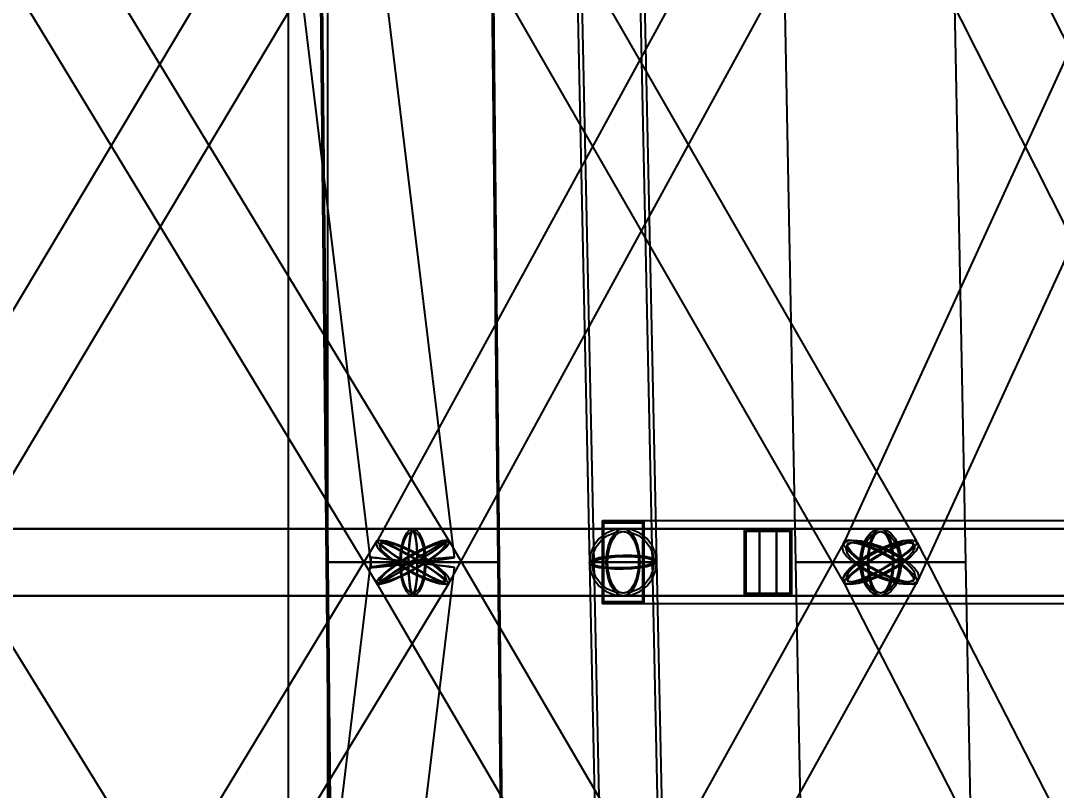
# Model space of a CAD drawing. Header units: millimetres. Extents: x -123812 to 252100, y -3000 to 639000.
# Drawn here: x 663 to 6923, y 423622 to 428275 of the extents above; entities that cross this region are included whole.
import ezdxf

# ---------------------------------------------------------------- set-up
doc = ezdxf.new("R2010")
doc.units = ezdxf.units.MM
for name, color, linetype, lineweight in [('D-STR-CORE', 7, 'Continuous', 25), ('D-STR-DIM', 7, 'Continuous', 13), ('D-STR-STRC', 7, 'Continuous', 25)]:
    doc.layers.add(name, color=color, linetype=linetype, lineweight=lineweight)
doc.styles.add('OpenSansCondensed-Light', font='OpenSansCondensed-Light.ttf')
doc.styles.add('TOWER_UNICODE', font='Arial Unicode.ttf')
doc.dimstyles.new('EZDXF', dxfattribs={"dimtxt": 0.25, "dimasz": 0.175, "dimexe": 0.375, "dimexo": 0.125, "dimgap": 0.1, "dimtad": 1, "dimlfac": 100, "dimzin": 12, "dimdsep": 46, "dimtxsty": 'OpenSansCondensed-Light', "dimblk": 'ARCHTICK', "dimcen": 2.5, "dimazin": 3, "dimtfac": 0.5, "dimtmove": 2, "dimatfit": 3})

# ---------------------------------------------------------------- blocks, each defined once
blk = doc.blocks.new('_ARCHTICK')
at = {"color": 0, "linetype": 'BYBLOCK', "const_width": 0.15}
blk.add_lwpolyline([(-0.5, -0.5), (0.5, 0.5)], dxfattribs=at)

msp = doc.modelspace()

# ---------------------------------------------------------------- linework, layer by layer
at = {"layer": 'D-STR-CORE'}
msp.add_lwpolyline([(2280, 375000), (2520, 375000), (2520, 452500), (2280, 452500)], close=True, dxfattribs=at)
msp.add_lwpolyline([(2280, 375000), (2520, 375000), (2520, 452500), (2280, 452500)], close=True, dxfattribs=at)
at = {"layer": 'D-STR-STRC'}
for points in [[(-252.2, 449969.4), (2781.8, 424969.4), (2790.4, 424969), (2815.6, 424970.6), (2855.6, 424974.3), (2907.9, 424979.7), (2968.7, 424986.5), (3033.9, 424994.2), (3099.2, 425002.3), (3160, 425010.3), (3212.2, 425017.5), (3252.3, 425023.6), (3277.5, 425028), (3286.1, 425030.6), (252.2, 450030.6)], [(3569, 449995.8), (4101.4, 424995.8), (4108.3, 424986.3), (4128.6, 424977.7), (4160.9, 424970.7), (4203, 424965.6), (4252, 424962.9), (4304.6, 424962.7), (4357.2, 424965.1), (4406.1, 424969.8), (4448.2, 424976.6), (4480.5, 424985), (4500.8, 424994.4), (4507.7, 425004.2), (3975.3, 450004.2)], [(2765.2, 430127.5), (-218.4, 425127.5), (-208.9, 425114.3), (-185.3, 425093.3), (-148.9, 425066), (-102.5, 425034.2), (-49.1, 425000), (7.7, 424965.8), (64, 424934), (115.9, 424906.7), (159.9, 424885.7), (193, 424872.5), (212.9, 424868), (218.4, 424872.5), (3202, 429872.5)], [(-216.5, 429868), (2817.4, 424868), (2829.2, 424872.5), (2855, 424885.7), (2892.9, 424906.7), (2940.5, 424934), (2994.4, 424965.8), (3051.1, 425000), (3106.5, 425034.2), (3157, 425066), (3199.1, 425093.3), (3230, 425114.3), (3247.5, 425127.5), (3250.5, 425132), (216.5, 430132)], [(2764, 429872.5), (5641.5, 424872.5), (5655.8, 424868), (5684, 424872.5), (5724.3, 424885.7), (5774, 424906.7), (5829.6, 424934), (5887.3, 424965.8), (5943.2, 425000), (5993.6, 425034.2), (6034.9, 425066), (6064.4, 425093.3), (6080, 425114.3), (6080.7, 425127.5), (3203.2, 430127.5)], [(5539.2, 430114.3), (2809.3, 425114.3), (2817.1, 425093.3), (2839.6, 425066), (2875.4, 425034.2), (2922.1, 425000), (2976.3, 424965.8), (3034.5, 424934), (3092.6, 424906.7), (3146.7, 424885.7), (3193.2, 424872.5), (3228.8, 424868), (3251.1, 424872.5), (3258.6, 424885.7), (5988.6, 429885.7)], [(8515.7, 425114.3), (5990.7, 430114.3), (5974.6, 430127.5), (5944.1, 430132), (5901.3, 430127.5), (5849.2, 430114.3), (5791.2, 430093.3), (5731.4, 430066), (5673.8, 430034.2), (5622.3, 430000), (5580.5, 429965.8), (5551.2, 429934), (5536.4, 429906.7), (5537.1, 429885.7), (8062, 424885.7)], [(7926.3, 430114.3), (5636, 425114.3), (5627.4, 425093.3), (5634.7, 425066), (5657.4, 425034.2), (5694, 425000), (5742, 424965.8), (5798.1, 424934), (5858.5, 424906.7), (5919.1, 424885.7), (5975.7, 424872.5), (6024.6, 424868), (6062.2, 424872.5), (6086.2, 424885.7), (8376.5, 429885.7)], [(0, 424796.8), (3033.9, 424796.8), (3040.8, 424803.7), (3047.2, 424824), (3052.7, 424856.3), (3056.9, 424898.4), (3059.6, 424947.4), (3060.5, 425000), (3059.6, 425052.6), (3056.9, 425101.6), (3052.7, 425143.7), (3047.2, 425176), (3040.8, 425196.3), (3033.9, 425203.2), (0, 425203.2)], [(0, 424796.8), (3033.9, 424796.8), (3040.8, 424803.7), (3047.2, 424824), (3052.7, 424856.3), (3056.9, 424898.4), (3059.6, 424947.4), (3060.5, 425000), (3059.6, 425052.6), (3056.9, 425101.6), (3052.7, 425143.7), (3047.2, 425176), (3040.8, 425196.3), (3033.9, 425203.2), (0, 425203.2)], [(0, 424796.8), (4304.6, 424796.8), (4330.9, 424803.7), (4355.4, 424824), (4376.4, 424856.3), (4392.6, 424898.4), (4402.7, 424947.4), (4406.2, 425000), (4402.7, 425052.6), (4392.6, 425101.6), (4376.4, 425143.7), (4355.4, 425176), (4330.9, 425196.3), (4304.6, 425203.2), (0, 425203.2)], [(0, 424796.8), (4304.6, 424796.8), (4330.9, 424803.7), (4355.4, 424824), (4376.4, 424856.3), (4392.6, 424898.4), (4402.7, 424947.4), (4406.2, 425000), (4402.7, 425052.6), (4392.6, 425101.6), (4376.4, 425143.7), (4355.4, 425176), (4330.9, 425196.3), (4304.6, 425203.2), (0, 425203.2)], [(8288.9, 425203.2), (5861.1, 425203.2), (5829.1, 425196.3), (5799.3, 425176), (5773.6, 425143.7), (5754, 425101.6), (5741.6, 425052.6), (5737.4, 425000), (5741.6, 424947.4), (5754, 424898.4), (5773.6, 424856.3), (5799.3, 424824), (5829.1, 424803.7), (5861.1, 424796.8), (8288.9, 424796.8)], [(8288.9, 425203.2), (5861.1, 425203.2), (5829.1, 425196.3), (5799.3, 425176), (5773.6, 425143.7), (5754, 425101.6), (5741.6, 425052.6), (5737.4, 425000), (5741.6, 424947.4), (5754, 424898.4), (5773.6, 424856.3), (5799.3, 424824), (5829.1, 424803.7), (5861.1, 424796.8), (8288.9, 424796.8)], [(217.4, 419871), (3251.4, 424871), (3241.9, 424884.3), (3218.4, 424905.5), (3182.2, 424933.2), (3135.9, 424965.4), (3082.7, 425000), (3026.2, 425034.6), (2970.2, 425066.8), (2918.5, 425094.5), (2874.7, 425115.7), (2841.8, 425129), (2821.9, 425133.6), (2816.5, 425129), (-217.4, 420129)], [(-215.5, 424866.4), (2868.7, 419866.4), (2880.6, 419871), (2906.3, 419884.3), (2944.1, 419905.5), (2991.6, 419933.2), (3045.3, 419965.4), (3101.6, 420000), (3156.8, 420034.6), (3207.1, 420066.8), (3249, 420094.5), (3279.6, 420115.7), (3296.9, 420129), (3299.8, 420133.6), (215.5, 425133.6)], [(6177.1, 420129), (3252.7, 425129), (3238.3, 425133.6), (3210, 425129), (3169.7, 425115.7), (3120.2, 425094.5), (3064.8, 425066.8), (3007.3, 425034.6), (2951.6, 425000), (2901.5, 424965.4), (2860.4, 424933.2), (2831.2, 424905.5), (2815.8, 424884.3), (2815.2, 424871), (5739.6, 419871)], [(3308.1, 419884.3), (6085, 424884.3), (6077.3, 424905.5), (6054.8, 424933.2), (6019.2, 424965.4), (5972.8, 425000), (5918.7, 425034.6), (5860.8, 425066.8), (5802.8, 425094.5), (5748.9, 425115.7), (5702.6, 425129), (5667.1, 425133.6), (5644.8, 425129), (5637.2, 425115.7), (2860.4, 420115.7)], [(8652.5, 420115.7), (6087.2, 425115.7), (6071, 425129), (6040.4, 425133.6), (5997.6, 425129), (5945.5, 425115.7), (5887.6, 425094.5), (5828, 425066.8), (5770.6, 425034.6), (5719.4, 425000), (5677.8, 424965.4), (5648.7, 424933.2), (5634.1, 424905.5), (5635, 424884.3), (8200.2, 419884.3)], [(5040.1, 400004.1), (4507.7, 425004.1), (4500.8, 425014.9), (4480.5, 425024.6), (4448.2, 425032.6), (4406.1, 425038.4), (4357.2, 425041.6), (4304.6, 425042), (4252, 425039.5), (4203, 425034.3), (4160.9, 425026.8), (4128.6, 425017.4), (4108.3, 425006.9), (4101.4, 424995.9), (4633.8, 399995.9)], [(252.2, 399969.4), (3286.1, 424969.4), (3277.5, 424970.6), (3252.3, 424973.7), (3212.2, 424978.7), (3160, 424985.1), (3099.2, 424992.5), (3033.9, 425000.5), (2968.7, 425008.4), (2907.9, 425015.7), (2855.6, 425022), (2815.6, 425026.7), (2790.4, 425029.7), (2781.8, 425030.6), (-252.2, 400030.6)]]:
    msp.add_lwpolyline(points, dxfattribs=at)
for points in [[(3594.4, 450000), (4126.8, 425000), (4482.4, 425000), (3950, 450000)], [(3594.4, 450000), (4126.8, 425000), (4482.4, 425000), (3950, 450000)], [(2460.1, 430000), (2509.3, 425000), (3558.5, 425000), (3507.1, 430000)], [(2469.3, 430000), (2519.2, 425000), (3548.7, 425000), (3497.9, 430000)], [(5249.6, 430000), (5346.3, 425000), (6375.9, 425000), (6278.2, 430000)], [(5249.6, 430000), (5346.3, 425000), (6375.9, 425000), (6278.2, 430000)], [(4179.6, 424750), (9098, 424750), (9098, 425250), (4179.6, 425250)], [(4429.6, 425250), (4179.6, 425250), (4179.6, 424750), (4429.6, 424750)], [(4179.6, 424750), (9098, 424750), (9098, 425250), (4179.6, 425250)], [(4179.6, 425250), (4429.6, 425250), (4429.6, 424750), (4179.6, 424750)], [(4423.6, 425238), (4185.6, 425238), (4185.6, 424762), (4423.6, 424762)], [(4185.6, 425238), (4423.6, 425238), (4423.6, 424762), (4185.6, 424762)], [(-51.8, 424800), (5232.3, 424800), (5232.3, 425200), (-51.8, 425200)], [(-51.8, 424800), (5232.3, 424800), (5232.3, 425200), (-51.8, 425200)], [(2956.2, 425000), (2958.8, 424947.4), (2966.6, 424898.4), (2978.9, 424856.3), (2995.1, 424824), (3013.8, 424803.7), (3033.9, 424796.8), (5861.1, 424796.8), (5881.2, 424803.7), (5900, 424824), (5916.1, 424856.3), (5928.5, 424898.4), (5936.2, 424947.4), (5938.9, 425000), (5936.2, 425052.6), (5928.5, 425101.6), (5916.1, 425143.7), (5900, 425176), (5881.2, 425196.3), (5861.1, 425203.2), (3033.9, 425203.2), (3013.8, 425196.3), (2995.1, 425176), (2978.9, 425143.7), (2966.6, 425101.6), (2958.8, 425052.6)], [(3111.7, 425000), (3109, 424947.4), (3101.3, 424898.4), (3088.9, 424856.3), (3072.8, 424824), (3054.1, 424803.7), (3033.9, 424796.8), (3013.8, 424803.7), (2995.1, 424824), (2978.9, 424856.3), (2966.6, 424898.4), (2958.8, 424947.4), (2956.2, 425000), (2958.8, 425052.6), (2966.6, 425101.6), (2978.9, 425143.7), (2995.1, 425176), (3013.8, 425196.3), (3033.9, 425203.2), (3054.1, 425196.3), (3072.8, 425176), (3088.9, 425143.7), (3101.3, 425101.6), (3109, 425052.6)], [(2956.2, 425000), (2958.8, 424947.4), (2966.6, 424898.4), (2978.9, 424856.3), (2995.1, 424824), (3013.8, 424803.7), (3033.9, 424796.8), (5861.1, 424796.8), (5881.2, 424803.7), (5900, 424824), (5916.1, 424856.3), (5928.5, 424898.4), (5936.2, 424947.4), (5938.9, 425000), (5936.2, 425052.6), (5928.5, 425101.6), (5916.1, 425143.7), (5900, 425176), (5881.2, 425196.3), (5861.1, 425203.2), (3033.9, 425203.2), (3013.8, 425196.3), (2995.1, 425176), (2978.9, 425143.7), (2966.6, 425101.6), (2958.8, 425052.6)], [(3111.7, 425000), (3109, 424947.4), (3101.3, 424898.4), (3088.9, 424856.3), (3072.8, 424824), (3054.1, 424803.7), (3033.9, 424796.8), (3013.8, 424803.7), (2995.1, 424824), (2978.9, 424856.3), (2966.6, 424898.4), (2958.8, 424947.4), (2956.2, 425000), (2958.8, 425052.6), (2966.6, 425101.6), (2978.9, 425143.7), (2995.1, 425176), (3013.8, 425196.3), (3033.9, 425203.2), (3054.1, 425196.3), (3072.8, 425176), (3088.9, 425143.7), (3101.3, 425101.6), (3109, 425052.6)], [(3105.6, 425000), (3103.1, 424951.5), (3096, 424906.4), (3084.6, 424867.6), (3069.8, 424837.9), (3052.5, 424819.2), (3033.9, 424812.8), (3015.4, 424819.2), (2998.1, 424837.9), (2983.3, 424867.6), (2971.9, 424906.4), (2964.7, 424951.5), (2962.3, 425000), (2964.7, 425048.5), (2971.9, 425093.6), (2983.3, 425132.4), (2998.1, 425162.1), (3015.4, 425180.8), (3033.9, 425187.2), (3052.5, 425180.8), (3069.8, 425162.1), (3084.6, 425132.4), (3096, 425093.6), (3103.1, 425048.5)], [(3105.6, 425000), (3103.1, 424951.5), (3096, 424906.4), (3084.6, 424867.6), (3069.8, 424837.9), (3052.5, 424819.2), (3033.9, 424812.8), (3015.4, 424819.2), (2998.1, 424837.9), (2983.3, 424867.6), (2971.9, 424906.4), (2964.7, 424951.5), (2962.3, 425000), (2964.7, 425048.5), (2971.9, 425093.6), (2983.3, 425132.4), (2998.1, 425162.1), (3015.4, 425180.8), (3033.9, 425187.2), (3052.5, 425180.8), (3069.8, 425162.1), (3084.6, 425132.4), (3096, 425093.6), (3103.1, 425048.5)], [(3060.5, 425000), (3059.6, 424947.4), (3056.9, 424898.4), (3052.7, 424856.3), (3047.2, 424824), (3040.8, 424803.7), (3033.9, 424796.8), (3027.1, 424803.7), (3020.7, 424824), (3015.2, 424856.3), (3011, 424898.4), (3008.3, 424947.4), (3007.4, 425000), (3008.3, 425052.6), (3011, 425101.6), (3015.2, 425143.7), (3020.7, 425176), (3027.1, 425196.3), (3033.9, 425203.2), (3040.8, 425196.3), (3047.2, 425176), (3052.7, 425143.7), (3056.9, 425101.6), (3059.6, 425052.6)], [(3060.5, 425000), (3059.6, 424947.4), (3056.9, 424898.4), (3052.7, 424856.3), (3047.2, 424824), (3040.8, 424803.7), (3033.9, 424796.8), (3027.1, 424803.7), (3020.7, 424824), (3015.2, 424856.3), (3011, 424898.4), (3008.3, 424947.4), (3007.4, 425000), (3008.3, 425052.6), (3011, 425101.6), (3015.2, 425143.7), (3020.7, 425176), (3027.1, 425196.3), (3033.9, 425203.2), (3040.8, 425196.3), (3047.2, 425176), (3052.7, 425143.7), (3056.9, 425101.6), (3059.6, 425052.6)], [(3058.4, 425000), (3057.5, 424951.5), (3055.1, 424906.4), (3051.2, 424867.6), (3046.2, 424837.9), (3040.3, 424819.2), (3033.9, 424812.8), (3027.6, 424819.2), (3021.7, 424837.9), (3016.7, 424867.6), (3012.8, 424906.4), (3010.3, 424951.5), (3009.5, 425000), (3010.3, 425048.5), (3012.8, 425093.6), (3016.7, 425132.4), (3021.7, 425162.1), (3027.6, 425180.8), (3033.9, 425187.2), (3040.3, 425180.8), (3046.2, 425162.1), (3051.2, 425132.4), (3055.1, 425093.6), (3057.5, 425048.5)], [(3058.4, 425000), (3057.5, 424951.5), (3055.1, 424906.4), (3051.2, 424867.6), (3046.2, 424837.9), (3040.3, 424819.2), (3033.9, 424812.8), (3027.6, 424819.2), (3021.7, 424837.9), (3016.7, 424867.6), (3012.8, 424906.4), (3010.3, 424951.5), (3009.5, 425000), (3010.3, 425048.5), (3012.8, 425093.6), (3016.7, 425132.4), (3021.7, 425162.1), (3027.6, 425180.8), (3033.9, 425187.2), (3040.3, 425180.8), (3046.2, 425162.1), (3051.2, 425132.4), (3055.1, 425093.6), (3057.5, 425048.5)], [(4101.4, 425000), (4108.3, 424947.4), (4128.6, 424898.4), (4160.9, 424856.3), (4203, 424824), (4252, 424803.7), (4304.6, 424796.8), (4357.2, 424803.7), (4406.2, 424824), (4448.3, 424856.3), (4480.5, 424898.4), (4500.8, 424947.4), (4507.8, 425000), (4500.8, 425052.6), (4480.5, 425101.6), (4448.3, 425143.7), (4406.2, 425176), (4357.2, 425196.3), (4304.6, 425203.2), (4252, 425196.3), (4203, 425176), (4160.9, 425143.7), (4128.6, 425101.6), (4108.3, 425052.6)], [(4491.8, 425000), (4485.4, 424951.5), (4466.7, 424906.4), (4436.9, 424867.6), (4398.2, 424837.9), (4353, 424819.2), (4304.6, 424812.8), (4256.1, 424819.2), (4211, 424837.9), (4172.2, 424867.6), (4142.5, 424906.4), (4123.8, 424951.5), (4117.4, 425000), (4123.8, 425048.5), (4142.5, 425093.6), (4172.2, 425132.4), (4211, 425162.1), (4256.1, 425180.8), (4304.6, 425187.2), (4353, 425180.8), (4398.2, 425162.1), (4436.9, 425132.4), (4466.7, 425093.6), (4485.4, 425048.5)], [(4406.2, 425000), (4402.7, 424947.4), (4392.6, 424898.4), (4376.4, 424856.3), (4355.4, 424824), (4330.9, 424803.7), (4304.6, 424796.8), (4278.3, 424803.7), (4253.8, 424824), (4232.7, 424856.3), (4216.6, 424898.4), (4206.4, 424947.4), (4203, 425000), (4206.4, 425052.6), (4216.6, 425101.6), (4232.7, 425143.7), (4253.8, 425176), (4278.3, 425196.3), (4304.6, 425203.2), (4330.9, 425196.3), (4355.4, 425176), (4376.4, 425143.7), (4392.6, 425101.6), (4402.7, 425052.6)], [(4406.2, 425000), (4402.7, 424947.4), (4392.6, 424898.4), (4376.4, 424856.3), (4355.4, 424824), (4330.9, 424803.7), (4304.6, 424796.8), (4278.3, 424803.7), (4253.8, 424824), (4232.7, 424856.3), (4216.6, 424898.4), (4206.4, 424947.4), (4203, 425000), (4206.4, 425052.6), (4216.6, 425101.6), (4232.7, 425143.7), (4253.8, 425176), (4278.3, 425196.3), (4304.6, 425203.2), (4330.9, 425196.3), (4355.4, 425176), (4376.4, 425143.7), (4392.6, 425101.6), (4402.7, 425052.6)], [(4398.2, 425000), (4395, 424951.5), (4385.6, 424906.4), (4370.8, 424867.6), (4351.4, 424837.9), (4328.8, 424819.2), (4304.6, 424812.8), (4280.3, 424819.2), (4257.8, 424837.9), (4238.4, 424867.6), (4223.5, 424906.4), (4214.2, 424951.5), (4211, 425000), (4214.2, 425048.5), (4223.5, 425093.6), (4238.4, 425132.4), (4257.8, 425162.1), (4280.3, 425180.8), (4304.6, 425187.2), (4328.8, 425180.8), (4351.4, 425162.1), (4370.8, 425132.4), (4385.6, 425093.6), (4395, 425048.5)], [(4398.2, 425000), (4395, 424951.5), (4385.6, 424906.4), (4370.8, 424867.6), (4351.4, 424837.9), (4328.8, 424819.2), (4304.6, 424812.8), (4280.3, 424819.2), (4257.8, 424837.9), (4238.4, 424867.6), (4223.5, 424906.4), (4214.2, 424951.5), (4211, 425000), (4214.2, 425048.5), (4223.5, 425093.6), (4238.4, 425132.4), (4257.8, 425162.1), (4280.3, 425180.8), (4304.6, 425187.2), (4328.8, 425180.8), (4351.4, 425162.1), (4370.8, 425132.4), (4385.6, 425093.6), (4395, 425048.5)], [(5039.2, 424800), (9114.4, 424800), (9114.4, 425200), (5039.2, 425200)], [(5039.2, 425200), (5322, 425200), (5322, 424800), (5039.2, 424800)], [(5039.2, 424800), (9114.4, 424800), (9114.4, 425200), (5039.2, 425200)], [(5039.2, 425200), (5322, 425200), (5322, 424800), (5039.2, 424800)], [(5047.6, 425188), (5313.5, 425188), (5313.5, 424812), (5047.6, 424812)], [(5047.6, 425188), (5313.5, 425188), (5313.5, 424812), (5047.6, 424812)], [(5128.8, 425200), (5232.3, 425200), (5232.3, 424800), (5128.8, 424800)], [(5128.8, 425200), (5232.3, 425200), (5232.3, 424800), (5128.8, 424800)], [(5131.9, 425188), (5229.2, 425188), (5229.2, 424812), (5131.9, 424812)], [(5131.9, 425188), (5229.2, 425188), (5229.2, 424812), (5131.9, 424812)], [(5984.8, 425000), (5980.6, 424947.4), (5968.2, 424898.4), (5948.6, 424856.3), (5923, 424824), (5893.1, 424803.7), (5861.1, 424796.8), (5829.1, 424803.7), (5799.3, 424824), (5773.6, 424856.3), (5754, 424898.4), (5741.6, 424947.4), (5737.4, 425000), (5741.6, 425052.6), (5754, 425101.6), (5773.6, 425143.7), (5799.3, 425176), (5829.1, 425196.3), (5861.1, 425203.2), (5893.1, 425196.3), (5923, 425176), (5948.6, 425143.7), (5968.2, 425101.6), (5980.6, 425052.6)], [(5984.8, 425000), (5980.6, 424947.4), (5968.2, 424898.4), (5948.6, 424856.3), (5923, 424824), (5893.1, 424803.7), (5861.1, 424796.8), (5829.1, 424803.7), (5799.3, 424824), (5773.6, 424856.3), (5754, 424898.4), (5741.6, 424947.4), (5737.4, 425000), (5741.6, 425052.6), (5754, 425101.6), (5773.6, 425143.7), (5799.3, 425176), (5829.1, 425196.3), (5861.1, 425203.2), (5893.1, 425196.3), (5923, 425176), (5948.6, 425143.7), (5968.2, 425101.6), (5980.6, 425052.6)], [(5975.1, 425000), (5971.2, 424951.5), (5959.8, 424906.4), (5941.7, 424867.6), (5918.1, 424837.9), (5890.6, 424819.2), (5861.1, 424812.8), (5831.6, 424819.2), (5804.1, 424837.9), (5780.5, 424867.6), (5762.4, 424906.4), (5751, 424951.5), (5747.2, 425000), (5751, 425048.5), (5762.4, 425093.6), (5780.5, 425132.4), (5804.1, 425162.1), (5831.6, 425180.8), (5861.1, 425187.2), (5890.6, 425180.8), (5918.1, 425162.1), (5941.7, 425132.4), (5959.8, 425093.6), (5971.2, 425048.5)], [(5975.1, 425000), (5971.2, 424951.5), (5959.8, 424906.4), (5941.7, 424867.6), (5918.1, 424837.9), (5890.6, 424819.2), (5861.1, 424812.8), (5831.6, 424819.2), (5804.1, 424837.9), (5780.5, 424867.6), (5762.4, 424906.4), (5751, 424951.5), (5747.2, 425000), (5751, 425048.5), (5762.4, 425093.6), (5780.5, 425132.4), (5804.1, 425162.1), (5831.6, 425180.8), (5861.1, 425187.2), (5890.6, 425180.8), (5918.1, 425162.1), (5941.7, 425132.4), (5959.8, 425093.6), (5971.2, 425048.5)], [(5938.9, 425000), (5936.2, 424947.4), (5928.5, 424898.4), (5916.1, 424856.3), (5900, 424824), (5881.2, 424803.7), (5861.1, 424796.8), (5841, 424803.7), (5822.2, 424824), (5806.1, 424856.3), (5793.8, 424898.4), (5786, 424947.4), (5783.3, 425000), (5786, 425052.6), (5793.8, 425101.6), (5806.1, 425143.7), (5822.2, 425176), (5841, 425196.3), (5861.1, 425203.2), (5881.2, 425196.3), (5900, 425176), (5916.1, 425143.7), (5928.5, 425101.6), (5936.2, 425052.6)], [(5938.9, 425000), (5936.2, 424947.4), (5928.5, 424898.4), (5916.1, 424856.3), (5900, 424824), (5881.2, 424803.7), (5861.1, 424796.8), (5841, 424803.7), (5822.2, 424824), (5806.1, 424856.3), (5793.8, 424898.4), (5786, 424947.4), (5783.3, 425000), (5786, 425052.6), (5793.8, 425101.6), (5806.1, 425143.7), (5822.2, 425176), (5841, 425196.3), (5861.1, 425203.2), (5881.2, 425196.3), (5900, 425176), (5916.1, 425143.7), (5928.5, 425101.6), (5936.2, 425052.6)], [(5932.7, 425000), (5930.3, 424951.5), (5923.2, 424906.4), (5911.8, 424867.6), (5896.9, 424837.9), (5879.7, 424819.2), (5861.1, 424812.8), (5842.6, 424819.2), (5825.3, 424837.9), (5810.5, 424867.6), (5799.1, 424906.4), (5791.9, 424951.5), (5789.5, 425000), (5791.9, 425048.5), (5799.1, 425093.6), (5810.5, 425132.4), (5825.3, 425162.1), (5842.6, 425180.8), (5861.1, 425187.2), (5879.7, 425180.8), (5896.9, 425162.1), (5911.8, 425132.4), (5923.2, 425093.6), (5930.3, 425048.5)], [(5932.7, 425000), (5930.3, 424951.5), (5923.2, 424906.4), (5911.8, 424867.6), (5896.9, 424837.9), (5879.7, 424819.2), (5861.1, 424812.8), (5842.6, 424819.2), (5825.3, 424837.9), (5810.5, 424867.6), (5799.1, 424906.4), (5791.9, 424951.5), (5789.5, 425000), (5791.9, 425048.5), (5799.1, 425093.6), (5810.5, 425132.4), (5825.3, 425162.1), (5842.6, 425180.8), (5861.1, 425187.2), (5879.7, 425180.8), (5896.9, 425162.1), (5911.8, 425132.4), (5923.2, 425093.6), (5930.3, 425048.5)], [(2922.1, 425000), (2976.3, 424965.8), (3034.5, 424934), (3092.6, 424906.7), (3146.7, 424885.7), (3193.2, 424872.5), (3228.8, 424868), (3251.1, 424872.5), (3258.6, 424885.7), (3250.8, 424906.7), (3228.2, 424934), (3192.4, 424965.8), (3145.8, 425000), (3091.6, 425034.2), (3033.4, 425066), (2975.3, 425093.3), (2921.1, 425114.3), (2874.7, 425127.5), (2839.1, 425132), (2816.8, 425127.5), (2809.3, 425114.3), (2817.1, 425093.3), (2839.6, 425066), (2875.4, 425034.2)], [(3116.3, 425000), (3060.6, 424965.4), (3003.1, 424933.2), (2947.7, 424905.5), (2898.1, 424884.3), (2857.9, 424871), (2829.6, 424866.4), (2815.2, 424871), (2815.8, 424884.3), (2831.2, 424905.5), (2860.4, 424933.2), (2901.5, 424965.4), (2951.6, 425000), (3007.3, 425034.6), (3064.8, 425066.8), (3120.2, 425094.5), (3169.7, 425115.7), (3210, 425129), (3238.3, 425133.6), (3252.7, 425129), (3252.1, 425115.7), (3236.7, 425094.5), (3207.5, 425066.8), (3166.4, 425034.6)], [(3082.7, 425000), (3135.9, 424965.4), (3182.2, 424933.2), (3218.4, 424905.5), (3241.9, 424884.3), (3251.4, 424871), (3246, 424866.4), (3226.1, 424871), (3193.1, 424884.3), (3149.4, 424905.5), (3097.7, 424933.2), (3041.7, 424965.4), (2985.1, 425000), (2931.9, 425034.6), (2885.7, 425066.8), (2849.5, 425094.5), (2825.9, 425115.7), (2816.5, 425129), (2821.9, 425133.6), (2841.8, 425129), (2874.7, 425115.7), (2918.5, 425094.5), (2970.2, 425066.8), (3026.2, 425034.6)], [(3016.8, 425000), (2961.4, 424965.8), (2910.8, 424934), (2868.7, 424906.7), (2837.9, 424885.7), (2820.4, 424872.5), (2817.4, 424868), (2829.2, 424872.5), (2855, 424885.7), (2892.9, 424906.7), (2940.5, 424934), (2994.4, 424965.8), (3051.1, 425000), (3106.5, 425034.2), (3157, 425066), (3199.1, 425093.3), (3230, 425114.3), (3247.5, 425127.5), (3250.5, 425132), (3238.6, 425127.5), (3212.9, 425114.3), (3174.9, 425093.3), (3127.4, 425066), (3073.4, 425034.2)], [(2933.1, 425000), (2982, 424969.2), (3034.4, 424940.5), (3086.8, 424915.9), (3135.6, 424896.9), (3177.5, 424885.1), (3209.6, 424881), (3229.7, 424885.1), (3236.5, 424896.9), (3229.5, 424915.9), (3209.1, 424940.5), (3176.8, 424969.2), (3134.8, 425000), (3085.9, 425030.8), (3033.5, 425059.5), (2981.1, 425084.1), (2932.2, 425103.1), (2890.4, 425114.9), (2858.3, 425119), (2838.2, 425114.9), (2831.4, 425103.1), (2838.4, 425084.1), (2858.8, 425059.5), (2891, 425030.8)], [(3108.2, 425000), (3058, 424968.8), (3006.1, 424939.8), (2956.2, 424914.8), (2911.5, 424895.7), (2875.2, 424883.7), (2849.7, 424879.6), (2836.7, 424883.7), (2837.2, 424895.7), (2851.1, 424914.8), (2877.5, 424939.8), (2914.5, 424968.8), (2959.7, 425000), (3009.9, 425031.2), (3061.7, 425060.2), (3111.7, 425085.2), (3156.4, 425104.3), (3192.7, 425116.3), (3218.2, 425120.4), (3231.1, 425116.3), (3230.6, 425104.3), (3216.7, 425085.2), (3190.4, 425060.2), (3153.4, 425031.2)], [(3077.9, 425000), (3125.9, 424968.8), (3167.6, 424939.8), (3200.2, 424914.8), (3221.5, 424895.7), (3230, 424883.7), (3225.1, 424879.6), (3207.2, 424883.7), (3177.5, 424895.7), (3138, 424914.8), (3091.4, 424939.8), (3040.9, 424968.8), (2989.9, 425000), (2942, 425031.2), (2900.3, 425060.2), (2867.7, 425085.2), (2846.4, 425104.3), (2837.9, 425116.3), (2842.8, 425120.4), (2860.7, 425116.3), (2890.4, 425104.3), (2929.9, 425085.2), (2976.5, 425060.2), (3027, 425031.2)], [(3018.5, 425000), (2968.5, 424969.2), (2923, 424940.5), (2885, 424915.9), (2857.2, 424896.9), (2841.4, 424885.1), (2838.7, 424881), (2849.4, 424885.1), (2872.6, 424896.9), (2906.8, 424915.9), (2949.7, 424940.5), (2998.3, 424969.2), (3049.4, 425000), (3099.4, 425030.8), (3144.9, 425059.5), (3182.9, 425084.1), (3210.7, 425103.1), (3226.5, 425114.9), (3229.1, 425119), (3218.5, 425114.9), (3195.3, 425103.1), (3161.1, 425084.1), (3118.2, 425059.5), (3069.5, 425030.8)], [(5694, 425000), (5742, 424965.8), (5798.1, 424934), (5858.5, 424906.7), (5919.1, 424885.7), (5975.7, 424872.5), (6024.6, 424868), (6062.2, 424872.5), (6086.2, 424885.7), (6094.8, 424906.7), (6087.5, 424934), (6064.8, 424965.8), (6028.2, 425000), (5980.2, 425034.2), (5924.1, 425066), (5863.7, 425093.3), (5803.1, 425114.3), (5746.5, 425127.5), (5697.7, 425132), (5660, 425127.5), (5636, 425114.3), (5627.4, 425093.3), (5634.7, 425066), (5657.4, 425034.2)], [(6002.9, 425000), (5951.6, 424965.4), (5894.2, 424933.2), (5834.6, 424905.5), (5776.7, 424884.3), (5724.6, 424871), (5681.8, 424866.4), (5651.3, 424871), (5635, 424884.3), (5634.1, 424905.5), (5648.7, 424933.2), (5677.8, 424965.4), (5719.4, 425000), (5770.6, 425034.6), (5828, 425066.8), (5887.6, 425094.5), (5945.5, 425115.7), (5997.6, 425129), (6040.4, 425133.6), (6071, 425129), (6087.2, 425115.7), (6088.1, 425094.5), (6073.5, 425066.8), (6044.4, 425034.6)], [(5972.8, 425000), (6019.2, 424965.4), (6054.8, 424933.2), (6077.3, 424905.5), (6085, 424884.3), (6077.4, 424871), (6055.2, 424866.4), (6019.7, 424871), (5973.3, 424884.3), (5919.4, 424905.5), (5861.4, 424933.2), (5803.5, 424965.4), (5749.5, 425000), (5703, 425034.6), (5667.4, 425066.8), (5645, 425094.5), (5637.2, 425115.7), (5644.8, 425129), (5667.1, 425133.6), (5702.6, 425129), (5748.9, 425115.7), (5802.8, 425094.5), (5860.8, 425066.8), (5918.7, 425034.6)], [(5779, 425000), (5728.6, 424965.8), (5687.3, 424934), (5657.8, 424906.7), (5642.2, 424885.7), (5641.5, 424872.5), (5655.8, 424868), (5684, 424872.5), (5724.3, 424885.7), (5774, 424906.7), (5829.6, 424934), (5887.3, 424965.8), (5943.2, 425000), (5993.6, 425034.2), (6034.9, 425066), (6064.4, 425093.3), (6080, 425114.3), (6080.7, 425127.5), (6066.5, 425132), (6038.2, 425127.5), (5997.9, 425114.3), (5948.2, 425093.3), (5892.7, 425066), (5834.9, 425034.2)], [(5710.5, 425000), (5753.7, 424969.2), (5804.3, 424940.5), (5858.8, 424915.9), (5913.4, 424896.9), (5964.5, 424885.1), (6008.5, 424881), (6042.4, 424885.1), (6064.1, 424896.9), (6071.8, 424915.9), (6065.3, 424940.5), (6044.8, 424969.2), (6011.8, 425000), (5968.5, 425030.8), (5917.9, 425059.5), (5863.4, 425084.1), (5808.8, 425103.1), (5757.8, 425114.9), (5713.7, 425119), (5679.8, 425114.9), (5658.2, 425103.1), (5650.4, 425084.1), (5657, 425059.5), (5677.5, 425030.8)], [(5988.9, 425000), (5942.7, 424968.8), (5891, 424939.8), (5837.2, 424914.8), (5785, 424895.7), (5738.1, 424883.7), (5699.5, 424879.6), (5671.9, 424883.7), (5657.2, 424895.7), (5656.5, 424914.8), (5669.6, 424939.8), (5695.8, 424968.8), (5733.3, 425000), (5779.5, 425031.2), (5831.2, 425060.2), (5885, 425085.2), (5937.2, 425104.3), (5984.1, 425116.3), (6022.7, 425120.4), (6050.3, 425116.3), (6065, 425104.3), (6065.8, 425085.2), (6052.6, 425060.2), (6026.4, 425031.2)], [(5961.8, 425000), (6003.6, 424968.8), (6035.8, 424939.8), (6056, 424914.8), (6063, 424895.7), (6056.2, 424883.7), (6036.1, 424879.6), (6004, 424883.7), (5962.3, 424895.7), (5913.6, 424914.8), (5861.4, 424939.8), (5809.2, 424968.8), (5760.5, 425000), (5718.6, 425031.2), (5686.5, 425060.2), (5666.2, 425085.2), (5659.3, 425104.3), (5666.1, 425116.3), (5686.2, 425120.4), (5718.2, 425116.3), (5759.9, 425104.3), (5808.6, 425085.2), (5860.8, 425060.2), (5913.1, 425031.2)], [(5787.1, 425000), (5741.7, 424969.2), (5704.4, 424940.5), (5677.8, 424915.9), (5663.7, 424896.9), (5663.1, 424885.1), (5676, 424881), (5701.4, 424885.1), (5737.8, 424896.9), (5782.6, 424915.9), (5832.7, 424940.5), (5884.7, 424969.2), (5935.2, 425000), (5980.6, 425030.8), (6017.8, 425059.5), (6044.4, 425084.1), (6058.5, 425103.1), (6059.1, 425114.9), (6046.3, 425119), (6020.8, 425114.9), (5984.4, 425103.1), (5939.7, 425084.1), (5889.6, 425059.5), (5837.5, 425030.8)], [(4304.6, 424958), (4252, 424958.4), (4203, 424961.6), (4160.9, 424967.4), (4128.6, 424975.4), (4108.3, 424985.1), (4101.4, 424995.9), (4108.3, 425006.9), (4128.6, 425017.4), (4160.9, 425026.8), (4203, 425034.3), (4252, 425039.5), (4304.6, 425042), (4357.2, 425041.6), (4406.1, 425038.4), (4448.2, 425032.6), (4480.5, 425024.6), (4500.8, 425014.9), (4507.7, 425004.1), (4500.8, 424993.1), (4480.5, 424982.6), (4448.2, 424973.2), (4406.1, 424965.7), (4357.2, 424960.5)], [(4304.6, 424962.7), (4252, 424962.9), (4203, 424965.6), (4160.9, 424970.7), (4128.6, 424977.7), (4108.3, 424986.3), (4101.4, 424995.8), (4108.3, 425005.6), (4128.6, 425015), (4160.9, 425023.4), (4203, 425030.2), (4252, 425034.9), (4304.6, 425037.3), (4357.2, 425037.1), (4406.1, 425034.4), (4448.2, 425029.3), (4480.5, 425022.3), (4500.8, 425013.7), (4507.7, 425004.2), (4500.8, 424994.4), (4480.5, 424985), (4448.2, 424976.6), (4406.1, 424969.8), (4357.2, 424965.1)], [(4304.6, 424961.3), (4256.1, 424961.7), (4211, 424964.6), (4172.2, 424970), (4142.5, 424977.4), (4123.8, 424986.3), (4117.4, 424996.2), (4123.8, 425006.3), (4142.5, 425016), (4172.2, 425024.6), (4211, 425031.6), (4256.1, 425036.4), (4304.6, 425038.7), (4353, 425038.3), (4398.2, 425035.4), (4436.9, 425030), (4466.7, 425022.6), (4485.4, 425013.7), (4491.7, 425003.8), (4485.4, 424993.7), (4466.7, 424984), (4436.9, 424975.4), (4398.2, 424968.4), (4353, 424963.6)], [(2509.3, 425000), (2558.5, 420000), (3610, 420000), (3558.5, 425000)], [(3558.5, 425000), (3540.7, 425000), (3488.3, 425000), (3404.9, 425000), (3296.2, 425000), (3169.7, 425000), (3033.9, 425000), (2898.2, 425000), (2771.6, 425000), (2663, 425000), (2579.6, 425000), (2527.2, 425000), (2509.3, 425000), (2527.2, 425000), (2579.6, 425000), (2663, 425000), (2771.6, 425000), (2898.2, 425000), (3033.9, 425000), (3169.7, 425000), (3296.2, 425000), (3404.9, 425000), (3488.3, 425000), (3540.7, 425000)], [(2519.2, 425000), (2569, 420000), (3599.5, 420000), (3548.7, 425000)], [(3548.7, 425000), (3531.2, 425000), (3479.7, 425000), (3397.9, 425000), (3291.3, 425000), (3167.2, 425000), (3033.9, 425000), (2900.7, 425000), (2776.6, 425000), (2669.9, 425000), (2588.1, 425000), (2536.7, 425000), (2519.2, 425000), (2536.7, 425000), (2588.1, 425000), (2669.9, 425000), (2776.6, 425000), (2900.7, 425000), (3033.9, 425000), (3167.2, 425000), (3291.3, 425000), (3397.9, 425000), (3479.7, 425000), (3531.2, 425000)], [(3548.7, 425000), (3531.2, 425000), (3479.7, 425000), (3397.9, 425000), (3291.3, 425000), (3167.2, 425000), (3033.9, 425000), (2900.7, 425000), (2776.6, 425000), (2669.9, 425000), (2588.1, 425000), (2536.7, 425000), (2519.2, 425000), (2536.7, 425000), (2588.1, 425000), (2669.9, 425000), (2776.6, 425000), (2900.7, 425000), (3033.9, 425000), (3167.2, 425000), (3291.3, 425000), (3397.9, 425000), (3479.7, 425000), (3531.2, 425000)], [(3494.3, 425000), (3478.6, 425000), (3432.7, 425000), (3359.5, 425000), (3264.1, 425000), (3153.1, 425000), (3033.9, 425000), (2914.8, 425000), (2803.7, 425000), (2708.4, 425000), (2635.2, 425000), (2589.2, 425000), (2573.5, 425000), (2589.2, 425000), (2635.2, 425000), (2708.4, 425000), (2803.7, 425000), (2914.8, 425000), (3033.9, 425000), (3153.1, 425000), (3264.1, 425000), (3359.5, 425000), (3432.7, 425000), (3478.6, 425000)], [(3494.3, 425000), (3478.6, 425000), (3432.7, 425000), (3359.5, 425000), (3264.1, 425000), (3153.1, 425000), (3033.9, 425000), (2914.8, 425000), (2803.7, 425000), (2708.4, 425000), (2635.2, 425000), (2589.2, 425000), (2573.5, 425000), (2589.2, 425000), (2635.2, 425000), (2708.4, 425000), (2803.7, 425000), (2914.8, 425000), (3033.9, 425000), (3153.1, 425000), (3264.1, 425000), (3359.5, 425000), (3432.7, 425000), (3478.6, 425000)], [(3033.9, 425005.8), (2968.7, 424997.7), (2907.9, 424989.7), (2855.6, 424982.5), (2815.6, 424976.4), (2790.4, 424972), (2781.8, 424969.4), (2790.4, 424969), (2815.6, 424970.6), (2855.6, 424974.3), (2907.9, 424979.7), (2968.7, 424986.5), (3033.9, 424994.2), (3099.2, 425002.3), (3160, 425010.3), (3212.2, 425017.5), (3252.3, 425023.6), (3277.5, 425028), (3286.1, 425030.6), (3277.5, 425031), (3252.3, 425029.4), (3212.2, 425025.7), (3160, 425020.3), (3099.2, 425013.5)], [(3033.9, 424999.5), (2968.7, 425007.5), (2907.9, 425014.9), (2855.6, 425021.3), (2815.6, 425026.3), (2790.4, 425029.4), (2781.8, 425030.6), (2790.4, 425029.7), (2815.6, 425026.7), (2855.6, 425022), (2907.9, 425015.7), (2968.7, 425008.4), (3033.9, 425000.5), (3099.2, 424992.5), (3160, 424985.1), (3212.2, 424978.7), (3252.3, 424973.7), (3277.5, 424970.6), (3286.1, 424969.4), (3277.5, 424970.3), (3252.3, 424973.3), (3212.2, 424978), (3160, 424984.3), (3099.2, 424991.6)], [(3033.9, 425005.2), (2975.1, 424997.9), (2920.3, 424990.8), (2873.2, 424984.2), (2837.1, 424978.7), (2814.3, 424974.7), (2806.6, 424972.4), (2814.3, 424972), (2837.1, 424973.5), (2873.2, 424976.8), (2920.3, 424981.7), (2975.1, 424987.8), (3033.9, 424994.8), (3092.8, 425002.1), (3147.6, 425009.2), (3194.7, 425015.8), (3230.8, 425021.3), (3253.5, 425025.3), (3261.3, 425027.6), (3253.5, 425028), (3230.8, 425026.5), (3194.7, 425023.2), (3147.6, 425018.3), (3092.8, 425012.2)], [(3033.9, 424999.6), (2975.1, 425006.7), (2920.3, 425013.4), (2873.2, 425019.2), (2837.1, 425023.7), (2814.3, 425026.5), (2806.6, 425027.6), (2814.3, 425026.8), (2837.1, 425024.1), (2873.2, 425019.8), (2920.3, 425014.2), (2975.1, 425007.5), (3033.9, 425000.4), (3092.8, 424993.3), (3147.6, 424986.6), (3194.7, 424980.8), (3230.8, 424976.3), (3253.5, 424973.5), (3261.3, 424972.4), (3253.5, 424973.2), (3230.8, 424975.9), (3194.7, 424980.2), (3147.6, 424985.8), (3092.8, 424992.5)], [(4304.6, 424965.7), (4256.1, 424965.8), (4211, 424968.3), (4172.2, 424973), (4142.5, 424979.5), (4123.8, 424987.4), (4117.4, 424996.1), (4123.8, 425005.2), (4142.5, 425013.8), (4172.2, 425021.5), (4211, 425027.8), (4256.1, 425032.2), (4304.6, 425034.3), (4353, 425034.2), (4398.2, 425031.7), (4436.9, 425027), (4466.7, 425020.5), (4485.4, 425012.6), (4491.7, 425003.9), (4485.4, 424994.8), (4466.7, 424986.2), (4436.9, 424978.5), (4398.2, 424972.2), (4353, 424967.8)], [(4126.8, 425000), (4659.2, 400000), (5014.8, 400000), (4482.4, 425000)], [(4482.4, 425000), (4476.3, 425000), (4458.6, 425000), (4430.3, 425000), (4393.5, 425000), (4350.6, 425000), (4304.6, 425000), (4258.6, 425000), (4215.7, 425000), (4178.8, 425000), (4150.6, 425000), (4132.8, 425000), (4126.8, 425000), (4132.8, 425000), (4150.6, 425000), (4178.8, 425000), (4215.7, 425000), (4258.6, 425000), (4304.6, 425000), (4350.6, 425000), (4393.5, 425000), (4430.3, 425000), (4458.6, 425000), (4476.3, 425000)], [(4126.8, 425000), (4659.2, 400000), (5014.8, 400000), (4482.4, 425000)], [(4482.4, 425000), (4476.3, 425000), (4458.6, 425000), (4430.3, 425000), (4393.5, 425000), (4350.6, 425000), (4304.6, 425000), (4258.6, 425000), (4215.7, 425000), (4178.8, 425000), (4150.6, 425000), (4132.8, 425000), (4126.8, 425000), (4132.8, 425000), (4150.6, 425000), (4178.8, 425000), (4215.7, 425000), (4258.6, 425000), (4304.6, 425000), (4350.6, 425000), (4393.5, 425000), (4430.3, 425000), (4458.6, 425000), (4476.3, 425000)], [(5346.3, 425000), (5443.1, 420000), (6473.6, 420000), (6375.9, 425000)], [(6375.9, 425000), (6358.3, 425000), (6306.9, 425000), (6225.1, 425000), (6118.5, 425000), (5994.3, 425000), (5861.1, 425000), (5727.9, 425000), (5603.7, 425000), (5497.1, 425000), (5415.3, 425000), (5363.9, 425000), (5346.3, 425000), (5363.9, 425000), (5415.3, 425000), (5497.1, 425000), (5603.7, 425000), (5727.9, 425000), (5861.1, 425000), (5994.3, 425000), (6118.5, 425000), (6225.1, 425000), (6306.9, 425000), (6358.3, 425000)], [(6375.9, 425000), (6358.3, 425000), (6306.9, 425000), (6225.1, 425000), (6118.5, 425000), (5994.3, 425000), (5861.1, 425000), (5727.9, 425000), (5603.7, 425000), (5497.1, 425000), (5415.3, 425000), (5363.9, 425000), (5346.3, 425000), (5363.9, 425000), (5415.3, 425000), (5497.1, 425000), (5603.7, 425000), (5727.9, 425000), (5861.1, 425000), (5994.3, 425000), (6118.5, 425000), (6225.1, 425000), (6306.9, 425000), (6358.3, 425000)], [(5346.3, 425000), (5443.1, 420000), (6473.6, 420000), (6375.9, 425000)], [(6375.9, 425000), (6358.3, 425000), (6306.9, 425000), (6225.1, 425000), (6118.5, 425000), (5994.3, 425000), (5861.1, 425000), (5727.9, 425000), (5603.7, 425000), (5497.1, 425000), (5415.3, 425000), (5363.9, 425000), (5346.3, 425000), (5363.9, 425000), (5415.3, 425000), (5497.1, 425000), (5603.7, 425000), (5727.9, 425000), (5861.1, 425000), (5994.3, 425000), (6118.5, 425000), (6225.1, 425000), (6306.9, 425000), (6358.3, 425000)], [(6375.9, 425000), (6358.3, 425000), (6306.9, 425000), (6225.1, 425000), (6118.5, 425000), (5994.3, 425000), (5861.1, 425000), (5727.9, 425000), (5603.7, 425000), (5497.1, 425000), (5415.3, 425000), (5363.9, 425000), (5346.3, 425000), (5363.9, 425000), (5415.3, 425000), (5497.1, 425000), (5603.7, 425000), (5727.9, 425000), (5861.1, 425000), (5994.3, 425000), (6118.5, 425000), (6225.1, 425000), (6306.9, 425000), (6358.3, 425000)], [(6321.5, 425000), (6305.8, 425000), (6259.8, 425000), (6186.7, 425000), (6091.3, 425000), (5980.3, 425000), (5861.1, 425000), (5742, 425000), (5630.9, 425000), (5535.6, 425000), (5462.4, 425000), (5416.4, 425000), (5400.7, 425000), (5416.4, 425000), (5462.4, 425000), (5535.6, 425000), (5630.9, 425000), (5742, 425000), (5861.1, 425000), (5980.3, 425000), (6091.3, 425000), (6186.7, 425000), (6259.8, 425000), (6305.8, 425000)], [(6321.5, 425000), (6305.8, 425000), (6259.8, 425000), (6186.7, 425000), (6091.3, 425000), (5980.3, 425000), (5861.1, 425000), (5742, 425000), (5630.9, 425000), (5535.6, 425000), (5462.4, 425000), (5416.4, 425000), (5400.7, 425000), (5416.4, 425000), (5462.4, 425000), (5535.6, 425000), (5630.9, 425000), (5742, 425000), (5861.1, 425000), (5980.3, 425000), (6091.3, 425000), (6186.7, 425000), (6259.8, 425000), (6305.8, 425000)], [(6321.5, 425000), (6305.8, 425000), (6259.8, 425000), (6186.7, 425000), (6091.3, 425000), (5980.3, 425000), (5861.1, 425000), (5742, 425000), (5630.9, 425000), (5535.6, 425000), (5462.4, 425000), (5416.4, 425000), (5400.7, 425000), (5416.4, 425000), (5462.4, 425000), (5535.6, 425000), (5630.9, 425000), (5742, 425000), (5861.1, 425000), (5980.3, 425000), (6091.3, 425000), (6186.7, 425000), (6259.8, 425000), (6305.8, 425000)], [(6321.5, 425000), (6305.8, 425000), (6259.8, 425000), (6186.7, 425000), (6091.3, 425000), (5980.3, 425000), (5861.1, 425000), (5742, 425000), (5630.9, 425000), (5535.6, 425000), (5462.4, 425000), (5416.4, 425000), (5400.7, 425000), (5416.4, 425000), (5462.4, 425000), (5535.6, 425000), (5630.9, 425000), (5742, 425000), (5861.1, 425000), (5980.3, 425000), (6091.3, 425000), (6186.7, 425000), (6259.8, 425000), (6305.8, 425000)]]:
    msp.add_lwpolyline(points, close=True, dxfattribs=at)

# ---------------------------------------------------------------- dimensions: what is measured, and where the dimension line sits
at = {"layer": 'D-STR-DIM'}
msp.add_linear_dim(base=(187000, 0), p1=(0, 0), p2=(0, 450000), angle=90, dimstyle='EZDXF', override={"dimtxt": 8400, "dimasz": 3750, "dimexe": 2100, "dimexo": 1800, "dimgap": 2100, "dimtad": 1, "dimdec": 0, "dimlfac": 1, "dimlunit": 2, "dimtxsty": 'TOWER_UNICODE', "dimclrd": 7, "dimclre": 7, "dimclrt": 7}, dxfattribs=at).render()

doc.saveas('drawing.dxf')
